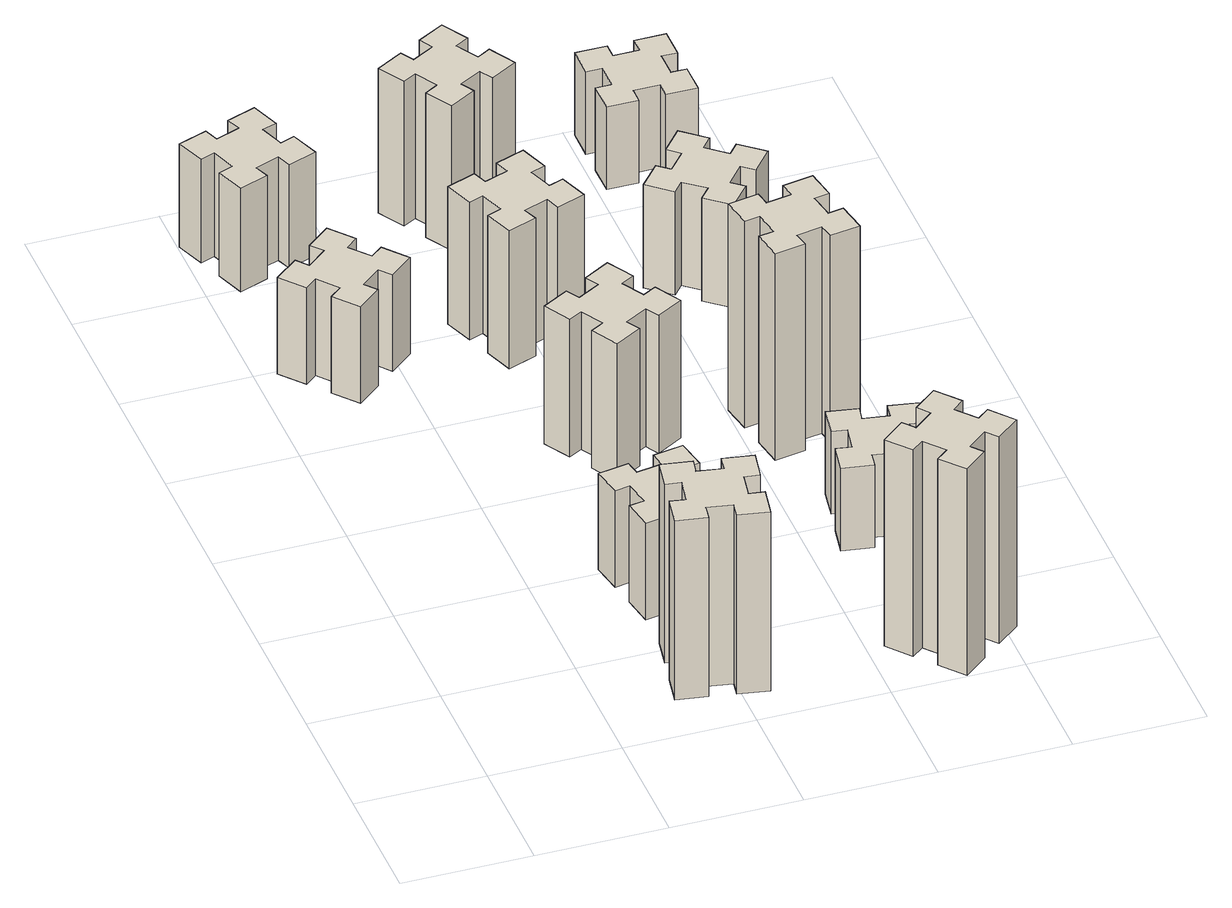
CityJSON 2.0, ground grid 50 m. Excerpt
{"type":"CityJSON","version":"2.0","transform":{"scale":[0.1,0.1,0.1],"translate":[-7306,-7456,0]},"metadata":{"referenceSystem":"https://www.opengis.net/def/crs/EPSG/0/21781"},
"CityObjects":{
"building1":{"type":"Building","attributes":{"class":"1000","function":"1000","usage":"1000","yearOfConstruction":2016,"roofType":"1000","measuredHeight":42,"storeysAboveGround":30,"storeysBelowGround":0},"geometry":[{"type":"Solid","lod":"1","boundaries":[[[[0,1,2,3,4,5,6,7,8,9,10,11,12,13,14,15,16,17,18,19]],[[17,16,20,21]],[[16,15,22,20]],[[15,14,23,22]],[[14,13,24,23]],[[13,12,25,24]],[[12,11,26,25]],[[11,10,27,26]],[[10,9,28,27]],[[9,8,29,28]],[[8,7,30,29]],[[7,6,31,30]],[[6,5,32,31]],[[5,4,33,32]],[[4,3,34,33]],[[3,2,35,34]],[[2,1,36,35]],[[1,0,37,36]],[[0,19,38,37]],[[19,18,39,38]],[[18,17,21,39]],[[24,25,26,27,28,29,30,31,32,33,34,35,36,37,38,39,21,20,22,23]]]]}]},
"building2":{"type":"Building","attributes":{"class":"1000","function":"1000","usage":"1000","yearOfConstruction":2016,"roofType":"1000","measuredHeight":78,"storeysAboveGround":30,"storeysBelowGround":0},"geometry":[{"type":"Solid","lod":"1","boundaries":[[[[40,41,42,43,44,45,46,47,48,49,50,51,52,53,54,55,56,57,58,59]],[[57,56,60,61]],[[56,55,62,60]],[[55,54,63,62]],[[54,53,64,63]],[[53,52,65,64]],[[52,51,66,65]],[[51,50,67,66]],[[50,49,68,67]],[[49,48,69,68]],[[48,47,70,69]],[[47,46,71,70]],[[46,45,72,71]],[[45,44,73,72]],[[44,43,74,73]],[[43,42,75,74]],[[42,41,76,75]],[[41,40,77,76]],[[40,59,78,77]],[[59,58,79,78]],[[58,57,61,79]],[[64,65,66,67,68,69,70,71,72,73,74,75,76,77,78,79,61,60,62,63]]]]}]},
"building3":{"type":"Building","attributes":{"class":"1000","function":"1000","usage":"1000","yearOfConstruction":2016,"roofType":"1000","measuredHeight":45,"storeysAboveGround":30,"storeysBelowGround":0},"geometry":[{"type":"Solid","lod":"1","boundaries":[[[[80,81,82,83,84,85,86,87,88,89,90,91,92,93,94,95,96,97,98,99]],[[97,96,100,101]],[[96,95,102,100]],[[95,94,103,102]],[[94,93,104,103]],[[93,92,105,104]],[[92,91,106,105]],[[91,90,107,106]],[[90,89,108,107]],[[89,88,109,108]],[[88,87,110,109]],[[87,86,111,110]],[[86,85,112,111]],[[85,84,113,112]],[[84,83,114,113]],[[83,82,115,114]],[[82,81,116,115]],[[81,80,117,116]],[[80,99,118,117]],[[99,98,119,118]],[[98,97,101,119]],[[104,105,106,107,108,109,110,111,112,113,114,115,116,117,118,119,101,100,102,103]]]]}]},
"building4":{"type":"Building","attributes":{"class":"1000","function":"1000","usage":"1000","yearOfConstruction":2016,"roofType":"1000","measuredHeight":42,"storeysAboveGround":30,"storeysBelowGround":0},"geometry":[{"type":"Solid","lod":"1","boundaries":[[[[120,121,122,123,124,125,126,127,128,129,130,131,132,133,134,135,136,137,138,139]],[[137,136,140,141]],[[136,135,142,140]],[[135,134,143,142]],[[134,133,144,143]],[[133,132,145,144]],[[132,131,146,145]],[[131,130,147,146]],[[130,129,148,147]],[[129,128,149,148]],[[128,127,150,149]],[[127,126,151,150]],[[126,125,152,151]],[[125,124,153,152]],[[124,123,154,153]],[[123,122,155,154]],[[122,121,156,155]],[[121,120,157,156]],[[120,139,158,157]],[[139,138,159,158]],[[138,137,141,159]],[[144,145,146,147,148,149,150,151,152,153,154,155,156,157,158,159,141,140,142,143]]]]}]},
"building5":{"type":"Building","attributes":{"class":"1000","function":"1000","usage":"1000","yearOfConstruction":2016,"roofType":"1000","measuredHeight":60,"storeysAboveGround":30,"storeysBelowGround":0},"geometry":[{"type":"Solid","lod":"1","boundaries":[[[[160,161,162,163,164,165,166,167,168,169,170,171,172,173,174,175,176,177,178,179]],[[177,176,180,181]],[[176,175,182,180]],[[175,174,183,182]],[[174,173,184,183]],[[173,172,185,184]],[[172,171,186,185]],[[171,170,187,186]],[[170,169,188,187]],[[169,168,189,188]],[[168,167,190,189]],[[167,166,191,190]],[[166,165,192,191]],[[165,164,193,192]],[[164,163,194,193]],[[163,162,195,194]],[[162,161,196,195]],[[161,160,197,196]],[[160,179,198,197]],[[179,178,199,198]],[[178,177,181,199]],[[184,185,186,187,188,189,190,191,192,193,194,195,196,197,198,199,181,180,182,183]]]]}]},
"building6":{"type":"Building","attributes":{"class":"1000","function":"1000","usage":"1000","yearOfConstruction":2016,"roofType":"1000","measuredHeight":60,"storeysAboveGround":30,"storeysBelowGround":0},"geometry":[{"type":"Solid","lod":"1","boundaries":[[[[200,201,202,203,204,205,206,207,208,209,210,211,212,213,214,215,216,217,218,219]],[[217,216,220,221]],[[216,215,222,220]],[[215,214,223,222]],[[214,213,224,223]],[[213,212,225,224]],[[212,211,226,225]],[[211,210,227,226]],[[210,209,228,227]],[[209,208,229,228]],[[208,207,230,229]],[[207,206,231,230]],[[206,205,232,231]],[[205,204,233,232]],[[204,203,234,233]],[[203,202,235,234]],[[202,201,236,235]],[[201,200,237,236]],[[200,219,238,237]],[[219,218,239,238]],[[218,217,221,239]],[[224,225,226,227,228,229,230,231,232,233,234,235,236,237,238,239,221,220,222,223]]]]}]},
"building7":{"type":"Building","attributes":{"class":"1000","function":"1000","usage":"1000","yearOfConstruction":2016,"roofType":"1000","measuredHeight":90,"storeysAboveGround":30,"storeysBelowGround":0},"geometry":[{"type":"Solid","lod":"1","boundaries":[[[[240,241,242,243,244,245,246,247,248,249,250,251,252,253,254,255,256,257,258,259]],[[257,256,260,261]],[[256,255,262,260]],[[255,254,263,262]],[[254,253,264,263]],[[253,252,265,264]],[[252,251,266,265]],[[251,250,267,266]],[[250,249,268,267]],[[249,248,269,268]],[[248,247,270,269]],[[247,246,271,270]],[[246,245,272,271]],[[245,244,273,272]],[[244,243,274,273]],[[243,242,275,274]],[[242,241,276,275]],[[241,240,277,276]],[[240,259,278,277]],[[259,258,279,278]],[[258,257,261,279]],[[264,265,266,267,268,269,270,271,272,273,274,275,276,277,278,279,261,260,262,263]]]]}]},
"building8":{"type":"Building","attributes":{"class":"1000","function":"1000","usage":"1000","yearOfConstruction":2016,"roofType":"1000","measuredHeight":63,"storeysAboveGround":30,"storeysBelowGround":0},"geometry":[{"type":"Solid","lod":"1","boundaries":[[[[280,281,282,283,284,285,286,287,288,289,290,291,292,293,294,295,296,297,298,299]],[[297,296,300,301]],[[296,295,302,300]],[[295,294,303,302]],[[294,293,304,303]],[[293,292,305,304]],[[292,291,306,305]],[[291,290,307,306]],[[290,289,308,307]],[[289,288,309,308]],[[288,287,310,309]],[[287,286,311,310]],[[286,285,312,311]],[[285,284,313,312]],[[284,283,314,313]],[[283,282,315,314]],[[282,281,316,315]],[[281,280,317,316]],[[280,299,318,317]],[[299,298,319,318]],[[298,297,301,319]],[[304,305,306,307,308,309,310,311,312,313,314,315,316,317,318,319,301,300,302,303]]]]}]},
"building9":{"type":"Building","attributes":{"class":"1000","function":"1000","usage":"1000","yearOfConstruction":2016,"roofType":"1000","measuredHeight":36,"storeysAboveGround":30,"storeysBelowGround":0},"geometry":[{"type":"Solid","lod":"1","boundaries":[[[[320,321,322,323,324,325,326,327,328,329,330,331,332,333,334,335,336,337,338,339]],[[337,336,340,341]],[[336,335,342,340]],[[335,334,343,342]],[[334,333,344,343]],[[333,332,345,344]],[[332,331,346,345]],[[331,330,347,346]],[[330,329,348,347]],[[329,328,349,348]],[[328,327,350,349]],[[327,326,351,350]],[[326,325,352,351]],[[325,324,353,352]],[[324,323,354,353]],[[323,322,355,354]],[[322,321,356,355]],[[321,320,357,356]],[[320,339,358,357]],[[339,338,359,358]],[[338,337,341,359]],[[344,345,346,347,348,349,350,351,352,353,354,355,356,357,358,359,341,340,342,343]]]]}]},
"building10":{"type":"Building","attributes":{"class":"1000","function":"1000","usage":"1000","yearOfConstruction":2016,"roofType":"1000","measuredHeight":90,"storeysAboveGround":30,"storeysBelowGround":0},"geometry":[{"type":"Solid","lod":"1","boundaries":[[[[360,361,362,363,364,365,366,367,368,369,370,371,372,373,374,375,376,377,378,379]],[[377,376,380,381]],[[376,375,382,380]],[[375,374,383,382]],[[374,373,384,383]],[[373,372,385,384]],[[372,371,386,385]],[[371,370,387,386]],[[370,369,388,387]],[[369,368,389,388]],[[368,367,390,389]],[[367,366,391,390]],[[366,365,392,391]],[[365,364,393,392]],[[364,363,394,393]],[[363,362,395,394]],[[362,361,396,395]],[[361,360,397,396]],[[360,379,398,397]],[[379,378,399,398]],[[378,377,381,399]],[[384,385,386,387,388,389,390,391,392,393,394,395,396,397,398,399,381,380,382,383]]]]}]},
"building11":{"type":"Building","attributes":{"class":"1000","function":"1000","usage":"1000","yearOfConstruction":2016,"roofType":"1000","measuredHeight":45,"storeysAboveGround":30,"storeysBelowGround":0},"geometry":[{"type":"Solid","lod":"1","boundaries":[[[[400,401,402,403,404,405,406,407,408,409,410,411,412,413,414,415,416,417,418,419]],[[417,416,420,421]],[[416,415,422,420]],[[415,414,423,422]],[[414,413,424,423]],[[413,412,425,424]],[[412,411,426,425]],[[411,410,427,426]],[[410,409,428,427]],[[409,408,429,428]],[[408,407,430,429]],[[407,406,431,430]],[[406,405,432,431]],[[405,404,433,432]],[[404,403,434,433]],[[403,402,435,434]],[[402,401,436,435]],[[401,400,437,436]],[[400,419,438,437]],[[419,418,439,438]],[[418,417,421,439]],[[424,425,426,427,428,429,430,431,432,433,434,435,436,437,438,439,421,420,422,423]]]]}]},
"building12":{"type":"Building","attributes":{"class":"1000","function":"1000","usage":"1000","yearOfConstruction":2016,"roofType":"1000","measuredHeight":36,"storeysAboveGround":30,"storeysBelowGround":0},"geometry":[{"type":"Solid","lod":"1","boundaries":[[[[440,441,442,443,444,445,446,447,448,449,450,451,452,453,454,455,456,457,458,459]],[[457,456,460,461]],[[456,455,462,460]],[[455,454,463,462]],[[454,453,464,463]],[[453,452,465,464]],[[452,451,466,465]],[[451,450,467,466]],[[450,449,468,467]],[[449,448,469,468]],[[448,447,470,469]],[[447,446,471,470]],[[446,445,472,471]],[[445,444,473,472]],[[444,443,474,473]],[[443,442,475,474]],[[442,441,476,475]],[[441,440,477,476]],[[440,459,478,477]],[[459,458,479,478]],[[458,457,461,479]],[[464,465,466,467,468,469,470,471,472,473,474,475,476,477,478,479,461,460,462,463]]]]}]}
},
"vertices":[
[358,2349,0],[434,2413,0],[473,2367,0],[565,2444,0],[488,2536,0],[442,2498,0],[377,2574,0],[423,2613,0],[346,2705,0],[254,2628,0],[293,2582,0],[216,2517,0],[178,2563,0],[86,2486,0],[163,2394,0],[209,2433,0],[273,2356,0],[227,2318,0],[304,2226,0],[396,2303,0],[273,2356,420],[227,2318,420],[209,2433,420],[163,2394,420],[86,2486,420],[178,2563,420],[216,2517,420],[293,2582,420],[254,2628,420],[346,2705,420],[423,2613,420],[377,2574,420],[442,2498,420],[488,2536,420],[565,2444,420],[473,2367,420],[434,2413,420],[358,2349,420],[396,2303,420],[304,2226,420],
[866,414,0],[848,315,0],[789,326,0],[768,207,0],[887,187,0],[897,246,0],[995,228,0],[985,169,0],[1103,148,0],[1124,267,0],[1065,277,0],[1082,375,0],[1141,365,0],[1162,483,0],[1044,504,0],[1034,445,0],[935,462,0],[946,521,0],[827,542,0],[807,424,0],[935,462,780],[946,521,780],[1034,445,780],[1044,504,780],[1162,483,780],[1141,365,780],[1082,375,780],[1065,277,780],[1124,267,780],[1103,148,780],[985,169,780],[995,228,780],[897,246,780],[887,187,780],[768,207,780],[789,326,780],[848,315,780],[866,414,780],[807,424,780],[827,542,780],
[235,3326,0],[141,3292,0],[120,3348,0],[7,3307,0],[49,3194,0],[105,3215,0],[139,3121,0],[83,3100,0],[124,2987,0],[237,3029,0],[216,3085,0],[310,3119,0],[330,3063,0],[443,3104,0],[402,3217,0],[346,3196,0],[312,3290,0],[368,3310,0],[327,3423,0],[214,3382,0],[312,3290,450],[368,3310,450],[346,3196,450],[402,3217,450],[443,3104,450],[330,3063,450],[310,3119,450],[216,3085,450],[237,3029,450],[124,2987,450],[83,3100,450],[139,3121,450],[105,3215,450],[49,3194,450],[7,3307,450],[120,3348,450],[141,3292,450],[235,3326,450],[214,3382,450],[327,3423,450],
[995,1002,0],[897,985,0],[887,1044,0],[768,1023,0],[789,905,0],[848,915,0],[866,817,0],[807,807,0],[827,688,0],[946,709,0],[935,768,0],[1034,786,0],[1044,727,0],[1162,747,0],[1141,866,0],[1082,855,0],[1065,954,0],[1124,964,0],[1103,1082,0],[985,1061,0],[1065,954,420],[1124,964,420],[1082,855,420],[1141,866,420],[1162,747,420],[1044,727,420],[1034,786,420],[935,768,420],[946,709,420],[827,688,420],[807,807,420],[866,817,420],[848,915,420],[789,905,420],[768,1023,420],[887,1044,420],[897,985,420],[995,1002,420],[985,1061,420],[1103,1082,420],
[1186,1737,0],[1136,1824,0],[1188,1854,0],[1128,1958,0],[1024,1898,0],[1054,1846,0],[967,1796,0],[937,1848,0],[833,1788,0],[893,1684,0],[945,1714,0],[995,1627,0],[943,1597,0],[1003,1493,0],[1107,1553,0],[1077,1605,0],[1164,1655,0],[1194,1603,0],[1298,1663,0],[1238,1767,0],[1164,1655,600],[1194,1603,600],[1077,1605,600],[1107,1553,600],[1003,1493,600],[943,1597,600],[995,1627,600],[945,1714,600],[893,1684,600],[833,1788,600],[937,1848,600],[967,1796,600],[1054,1846,600],[1024,1898,600],[1128,1958,600],[1188,1854,600],[1136,1824,600],[1186,1737,600],[1238,1767,600],[1298,1663,600],
[956,2345,0],[1050,2379,0],[1070,2323,0],[1183,2364,0],[1142,2477,0],[1086,2456,0],[1052,2550,0],[1108,2570,0],[1067,2683,0],[954,2642,0],[975,2586,0],[881,2552,0],[860,2608,0],[747,2567,0],[789,2454,0],[845,2475,0],[879,2381,0],[823,2360,0],[864,2247,0],[977,2289,0],[879,2381,600],[823,2360,600],[845,2475,600],[789,2454,600],[747,2567,600],[860,2608,600],[881,2552,600],[975,2586,600],[954,2642,600],[1067,2683,600],[1108,2570,600],[1052,2550,600],[1086,2456,600],[1142,2477,600],[1183,2364,600],[1070,2323,600],[1050,2379,600],[956,2345,600],[977,2289,600],[864,2247,600],
[1838,129,0],[1914,193,0],[1953,147,0],[2045,224,0],[1968,316,0],[1922,278,0],[1857,354,0],[1903,393,0],[1826,485,0],[1734,408,0],[1773,362,0],[1696,297,0],[1658,343,0],[1566,266,0],[1643,174,0],[1689,213,0],[1753,136,0],[1707,98,0],[1784,6,0],[1876,83,0],[1753,136,900],[1707,98,900],[1689,213,900],[1643,174,900],[1566,266,900],[1658,343,900],[1696,297,900],[1773,362,900],[1734,408,900],[1826,485,900],[1903,393,900],[1857,354,900],[1922,278,900],[1968,316,900],[2045,224,900],[1953,147,900],[1914,193,900],[1838,129,900],[1876,83,900],[1784,6,900],
[1086,3217,0],[1036,3304,0],[1088,3334,0],[1028,3438,0],[924,3378,0],[954,3326,0],[867,3276,0],[837,3328,0],[733,3268,0],[793,3164,0],[845,3194,0],[895,3107,0],[843,3077,0],[903,2973,0],[1007,3033,0],[977,3085,0],[1064,3135,0],[1094,3083,0],[1198,3143,0],[1138,3247,0],[1064,3135,630],[1094,3083,630],[977,3085,630],[1007,3033,630],[903,2973,630],[843,3077,630],[895,3107,630],[845,3194,630],[793,3164,630],[733,3268,630],[837,3328,630],[867,3276,630],[954,3326,630],[924,3378,630],[1028,3438,630],[1088,3334,630],[1036,3304,630],[1086,3217,630],[1138,3247,630],[1198,3143,630],
[1737,886,0],[1835,868,0],[1825,809,0],[1943,788,0],[1964,907,0],[1905,917,0],[1922,1015,0],[1981,1005,0],[2002,1123,0],[1884,1144,0],[1874,1085,0],[1775,1102,0],[1786,1161,0],[1667,1182,0],[1647,1064,0],[1706,1054,0],[1688,955,0],[1629,966,0],[1608,847,0],[1727,827,0],[1688,955,360],[1629,966,360],[1706,1054,360],[1647,1064,360],[1667,1182,360],[1786,1161,360],[1775,1102,360],[1874,1085,360],[1884,1144,360],[2002,1123,360],[1981,1005,360],[1922,1015,360],[1905,917,360],[1964,907,360],[1943,788,360],[1825,809,360],[1835,868,360],[1737,886,360],[1727,827,360],[1608,847,360],
[1735,1742,0],[1637,1725,0],[1627,1784,0],[1508,1763,0],[1529,1645,0],[1588,1655,0],[1606,1557,0],[1547,1547,0],[1567,1428,0],[1686,1449,0],[1675,1508,0],[1774,1526,0],[1784,1467,0],[1902,1487,0],[1881,1606,0],[1822,1595,0],[1805,1694,0],[1864,1704,0],[1843,1822,0],[1725,1801,0],[1805,1694,900],[1864,1704,900],[1822,1595,900],[1881,1606,900],[1902,1487,900],[1784,1467,900],[1774,1526,900],[1675,1508,900],[1686,1449,900],[1567,1428,900],[1547,1547,900],[1606,1557,900],[1588,1655,900],[1529,1645,900],[1508,1763,900],[1627,1784,900],[1637,1725,900],[1735,1742,900],[1725,1801,900],[1843,1822,900],
[1814,2617,0],[1738,2682,0],[1776,2728,0],[1684,2805,0],[1607,2713,0],[1653,2674,0],[1589,2598,0],[1543,2636,0],[1466,2544,0],[1558,2467,0],[1596,2513,0],[1673,2449,0],[1634,2403,0],[1726,2326,0],[1803,2418,0],[1757,2456,0],[1822,2533,0],[1868,2494,0],[1945,2586,0],[1853,2663,0],[1822,2533,450],[1868,2494,450],[1757,2456,450],[1803,2418,450],[1726,2326,450],[1634,2403,450],[1673,2449,450],[1596,2513,450],[1558,2467,450],[1466,2544,450],[1543,2636,450],[1589,2598,450],[1653,2674,450],[1607,2713,450],[1684,2805,450],[1776,2728,450],[1738,2682,450],[1814,2617,450],[1853,2663,450],[1945,2586,450],
[1655,3195,0],[1755,3195,0],[1755,3135,0],[1875,3135,0],[1875,3255,0],[1815,3255,0],[1815,3355,0],[1875,3355,0],[1875,3475,0],[1755,3475,0],[1755,3415,0],[1655,3415,0],[1655,3475,0],[1535,3475,0],[1535,3355,0],[1595,3355,0],[1595,3255,0],[1535,3255,0],[1535,3135,0],[1655,3135,0],[1595,3255,360],[1535,3255,360],[1595,3355,360],[1535,3355,360],[1535,3475,360],[1655,3475,360],[1655,3415,360],[1755,3415,360],[1755,3475,360],[1875,3475,360],[1875,3355,360],[1815,3355,360],[1815,3255,360],[1875,3255,360],[1875,3135,360],[1755,3135,360],[1755,3195,360],[1655,3195,360],[1655,3135,360],[1535,3135,360]
]}
